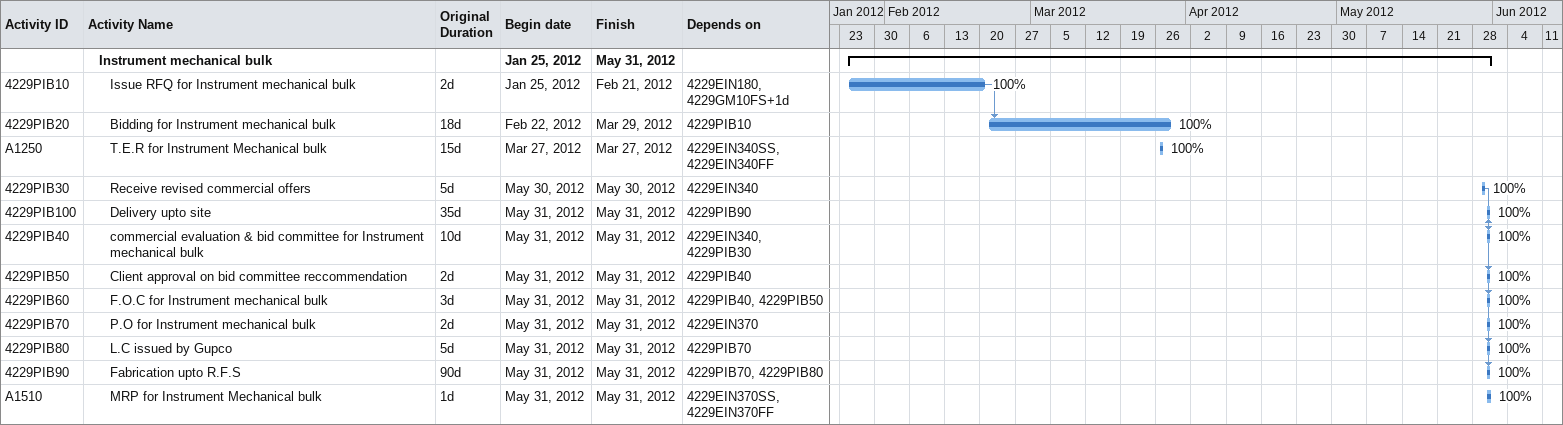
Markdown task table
| ID | Level | Task | Original duration | Start | Finish | Predecessors | % complete |
|---|---|---|---|---|---|---|---|
|  | 2 | **Instrument mechanical bulk** |  | 2012-01-25 | 2012-05-31 |  |  |
| 4229PIB10 | 3 | Issue RFQ for Instrument mechanical bulk | 2d | 2012-01-25 | 2012-02-21 | 4229EIN180, 4229GM10FS+1d | 100 |
| 4229PIB20 | 3 | Bidding for Instrument mechanical bulk | 18d | 2012-02-22 | 2012-03-29 | 4229PIB10 | 100 |
| A1250 | 3 | T.E.R for Instrument Mechanical bulk | 15d | 2012-03-27 | 2012-03-27 | 4229EIN340SS, 4229EIN340FF | 100 |
| 4229PIB30 | 3 | Receive revised commercial offers | 5d | 2012-05-30 | 2012-05-30 | 4229EIN340 | 100 |
| 4229PIB100 | 3 | Delivery upto site | 35d | 2012-05-31 | 2012-05-31 | 4229PIB90 | 100 |
| 4229PIB40 | 3 | commercial evaluation & bid committee for Instrument mechanical bulk | 10d | 2012-05-31 | 2012-05-31 | 4229EIN340, 4229PIB30 | 100 |
| 4229PIB50 | 3 | Client approval on bid committee reccommendation | 2d | 2012-05-31 | 2012-05-31 | 4229PIB40 | 100 |
| 4229PIB60 | 3 | F.O.C for Instrument mechanical bulk | 3d | 2012-05-31 | 2012-05-31 | 4229PIB40, 4229PIB50 | 100 |
| 4229PIB70 | 3 | P.O for Instrument mechanical bulk | 2d | 2012-05-31 | 2012-05-31 | 4229EIN370 | 100 |
| 4229PIB80 | 3 | L.C issued by Gupco | 5d | 2012-05-31 | 2012-05-31 | 4229PIB70 | 100 |
| 4229PIB90 | 3 | Fabrication upto R.F.S | 90d | 2012-05-31 | 2012-05-31 | 4229PIB70, 4229PIB80 | 100 |
| A1510 | 3 | MRP for Instrument Mechanical bulk | 1d | 2012-05-31 | 2012-05-31 | 4229EIN370SS, 4229EIN370FF | 100 |
